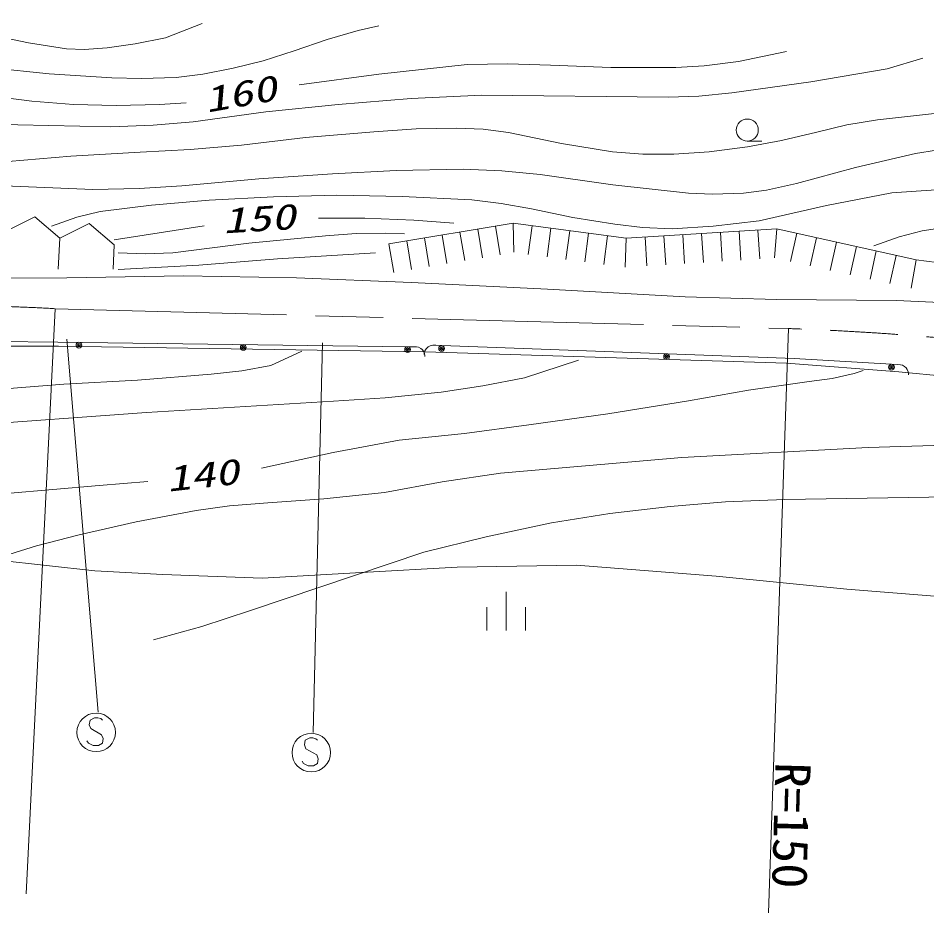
# Model space of a CAD drawing. Units: millimetres, scale not verified. Extents: x 40000 to 680000, y 20000 to 380000.
# Drawn here: x 344514 to 391607, y 254669 to 301070 of the extents above; entities that cross this region are included whole.
import ezdxf
from ezdxf.enums import TextEntityAlignment as Align

# ---------------------------------------------------------------- set-up
doc = ezdxf.new("R2010")
doc.units = ezdxf.units.MM
doc.header["$LTSCALE"] = 1000
doc.linetypes.add('CHAIN', pattern=[18.5, 12, -1.5, 3.5, -1.5])
for name, color, linetype, lineweight in [('M-BGD', 7, 'Continuous', 13), ('M-BGD-EXST', 7, 'Continuous', 13), ('M-BMK', 2, 'CHAIN', 13), ('M-STR-HTXT', 7, 'Continuous', 13)]:
    doc.layers.add(name, color=color, linetype=linetype, lineweight=lineweight)
doc.styles.add('ＭＳ ゴシック', font='')
doc.styles.get('ＭＳ ゴシック').set_extended_font_data('MS Gothic')

msp = doc.modelspace()

# ---------------------------------------------------------------- linework, layer by layer
at = {"layer": 'M-BGD'}
for p, q in [((382303, 294696), (383053, 294696)), ((343855, 289997), (345378, 290767)), ((345378, 290767), (346674, 289657)), ((346674, 289657), (348198, 290426)), ((348198, 290426), (349494, 289316)), ((349485, 289577), (354160, 290302)), ((363731, 289364), (370173, 290430)), ((368332, 290126), (368577, 288646)), ((369252, 290278), (369497, 288798)), ((370173, 290430), (376033, 289655)), ((370173, 290430), (370197, 288930)), ((371149, 290301), (370953, 288814)), ((372126, 290172), (371930, 288685)), ((376033, 289655), (383831, 290139)), ((383831, 290139), (383715, 288644)), ((383831, 290139), (391048, 288541)), ((346674, 289657), (346588, 288057)), ((365571, 289669), (365816, 288189)), ((366491, 289821), (366736, 288341)), ((367412, 289973), (367657, 288493)), ((373103, 290042), (372906, 288555)), ((374080, 289913), (373883, 288426)), ((375057, 289784), (374860, 288297)), ((376033, 289655), (375981, 288156)), ((377008, 289716), (377101, 288218)), ((377983, 289776), (378076, 288279)), ((378958, 289837), (379051, 288340)), ((379932, 289897), (380025, 288400)), ((380907, 289958), (381000, 288461)), ((381882, 290018), (381975, 288521)), ((382857, 290079), (382950, 288582)), ((384862, 289911), (384538, 288446)), ((385893, 289683), (385569, 288218)), ((349494, 289316), (349445, 288057)), ((363731, 289364), (363975, 287884)), ((364651, 289517), (364896, 288037)), ((386924, 289454), (386600, 287990)), ((387955, 289226), (387631, 287761)), ((388986, 288998), (388662, 287533)), ((390017, 288769), (389693, 287305)), ((391048, 288541), (390787, 287064)), ((391048, 288541), (396861, 287766)), ((340884, 287560), (347042, 287609)), ((347042, 287609), (353080, 287707)), ((353080, 287707), (358942, 287609)), ((358942, 287609), (364903, 287363)), ((364903, 287363), (371947, 287018)), ((371947, 287018), (379090, 286624)), ((379090, 286624), (383820, 286476)), ((383820, 286476), (390027, 286427)), ((390027, 286427), (396135, 286131)), ((340674, 284335), (346575, 284274)), ((346601, 284062), (340697, 284062)), ((346575, 284274), (364702, 284031)), ((365616, 283766), (346601, 284062)), ((364702, 284031), (365002, 284027)), ((365002, 284027), (365162, 284024)), ((365162, 284024), (365261, 284003)), ((365261, 284003), (365381, 283942)), ((365659, 283921), (365763, 284017)), ((365763, 284017), (365865, 284073)), ((365865, 284073), (366006, 284108)), ((366006, 284108), (366166, 284102)), ((366166, 284102), (366466, 284091)), ((366466, 284091), (384735, 283422)), ((365381, 283942), (365460, 283880)), ((365460, 283880), (365519, 283800)), ((365519, 283800), (365577, 283679)), ((365548, 283625), (365551, 283705)), ((365551, 283705), (365595, 283823)), ((365577, 283679), (365596, 283579)), ((365595, 283823), (365659, 283921)), ((365596, 283579), (365595, 283519)), ((384336, 283175), (365616, 283766)), ((390149, 282732), (384336, 283175)), ((384735, 283422), (389784, 283118)), ((389784, 283118), (390084, 283100)), ((390084, 283100), (390243, 283091)), ((390243, 283091), (390342, 283065)), ((390342, 283065), (390458, 282997)), ((394236, 282338), (390149, 282732)), ((390458, 282997), (390534, 282933)), ((390534, 282933), (390589, 282849)), ((390589, 282849), (390642, 282726)), ((390642, 282726), (390656, 282625)), ((390656, 282625), (390652, 282565)), ((341574, 273176), (348486, 272414)), ((367258, 272605), (373452, 272700)), ((373452, 272700), (380694, 272128)), ((348486, 272414), (352012, 272223)), ((352012, 272223), (357157, 272033)), ((357157, 272033), (362303, 272319)), ((362303, 272319), (367258, 272605)), ((380694, 272128), (387460, 271461)), ((369807, 271318), (369807, 269318)), ((387460, 271461), (392224, 271080)), ((368807, 270518), (368807, 269318)), ((370807, 270518), (370807, 269318))]:
    msp.add_line(p, q, dxfattribs=at)
for points in [[(340743, 301070), (342049, 300563), (343467, 300127), (345046, 299785), (347027, 299487), (347927, 299451), (349123, 299533), (350584, 299731), (352151, 300051), (354042, 300791)], [(327555, 300567), (336915, 298236), (339963, 297588), (343038, 297042), (345221, 296763), (347385, 296592), (349585, 296533), (351835, 296584), (353219, 296674)], [(333422, 300679), (335919, 299952), (338465, 299316), (340747, 298856), (343119, 298487), (346119, 298188), (349365, 297975), (350899, 297933), (352698, 297996), (354091, 298168), (355663, 298472), (357217, 298859), (358824, 299371), (360522, 299969), (362136, 300435), (363207, 300679)], [(359075, 297606), (363213, 298161), (367785, 298662), (369899, 298694), (372100, 298625), (375225, 298518), (378604, 298512), (380067, 298601), (381853, 298823), (384330, 299338)], [(339658, 295646), (349311, 295432), (351510, 295514), (353580, 295696), (357346, 296204), (361094, 296599), (364883, 296901), (368542, 297080), (378198, 296977), (379796, 297027), (381498, 297191), (385600, 297764), (389553, 298436), (391395, 299003)], [(344001, 293638), (347243, 293917), (350837, 294117), (353431, 294250), (356091, 294488), (359406, 294873), (362953, 295180), (365148, 295331), (367211, 295371), (368611, 295306), (369934, 295143), (372676, 294578), (375314, 294135), (376891, 294020), (378492, 294017), (380324, 294141), (382311, 294391), (384081, 294718), (385905, 295162), (387460, 295534), (389055, 295801), (392001, 296133)], [(338803, 292576), (348384, 292185), (350784, 292228), (352998, 292369), (356980, 292745), (360797, 293002), (364097, 293174), (367584, 293244), (369582, 293157), (371574, 292968), (375336, 292433), (379253, 291994), (380502, 291945), (382101, 291998), (383293, 292157), (384858, 292495), (387918, 293321), (391021, 294053), (393195, 294399)], [(346239, 290285), (347563, 290745), (348761, 291042), (351428, 291369), (354418, 291623), (357743, 291807), (361025, 291884), (364424, 291822), (368019, 291646), (369541, 291466), (371113, 291175), (373269, 290732), (375442, 290392), (376876, 290214), (378412, 290138), (380532, 290285), (382917, 290560), (386407, 291356), (389787, 292005), (393089, 292241)], [(360076, 290695), (362477, 290697), (365013, 290592), (367101, 290434)], [(388852, 289268), (390176, 289726), (391371, 290034), (392951, 290280), (394552, 290424), (397889, 290674), (401209, 290819), (404210, 290819), (407107, 290713), (408496, 290554), (409838, 290293), (411596, 289901), (413439, 289605), (416247, 289277), (419087, 289056), (420129, 289074)], [(349699, 288891), (351099, 288848), (352524, 288907), (356468, 289393), (360449, 289776), (362026, 289899), (363557, 289915), (364530, 289877)], [(349699, 288034), (353883, 288265), (357960, 288594), (363029, 288891)], [(295484, 264824), (296620, 266707), (297948, 268674), (298766, 269577), (299889, 270646), (301216, 271867), (302465, 272869), (303482, 273515), (304556, 274060), (305594, 274465), (306747, 274797), (316029, 276758), (325318, 279122), (329362, 280047), (333308, 280841), (335087, 281112), (337275, 281325), (346876, 282086), (350700, 282299), (354519, 282611), (356112, 282783), (357611, 283056), (359217, 283794)], [(309077, 268361), (310359, 269625), (311834, 270920), (313278, 271997), (314745, 272960), (316642, 274075), (318472, 275035), (319750, 275600), (321257, 276138), (323791, 276867), (326703, 277587), (329489, 278235), (332388, 278797), (336888, 279394), (341637, 279919), (351163, 280621), (360855, 281213), (363540, 281381), (366439, 281673), (368601, 281993), (370761, 282420), (373558, 283339)], [(357121, 277737), (360837, 278546), (364260, 279192), (367643, 279530), (370987, 279976), (375066, 280543), (379257, 281229), (382370, 281778), (385512, 282228), (386705, 282378), (387848, 282648), (388308, 282803)], [(336192, 269474), (338254, 270702), (340208, 271750), (341663, 272416), (343177, 272995), (345470, 273706), (347667, 274281), (350629, 274949), (353745, 275540), (355466, 275777), (357459, 275939), (360361, 276138), (363497, 276467), (366485, 277019), (369512, 277470), (378910, 278284), (388559, 278808), (392529, 278921), (396719, 279144), (399339, 279464), (402192, 279920), (405362, 280696)], [(351521, 268822), (354025, 269527), (356562, 270347), (365546, 273377), (368777, 274177), (372163, 274904), (375180, 275372), (378308, 275750), (381170, 275977), (384249, 276109), (393857, 276258), (403504, 276677), (408103, 276763), (412621, 276952), (419570, 277402)], [(318836, 268056), (319661, 268933), (320679, 269837), (321842, 270616), (323034, 271294), (324452, 272043), (325988, 272722), (328268, 273473), (330722, 274169), (334862, 275131), (339098, 275994), (348706, 276835), (351234, 277034)]]:
    msp.add_lwpolyline(points, dxfattribs=at)
for centre, radius in [((382303, 295266), 570), ((347666, 284109), 150), ((347666, 284109), 90), ((347666, 284109), 30), ((356183, 283995), 150), ((356183, 283995), 90), ((356183, 283995), 30), ((364700, 283881), 150), ((364700, 283881), 90), ((366460, 283942), 150), ((366460, 283942), 90), ((366460, 283942), 30), ((364700, 283881), 30), ((378122, 283514), 150), ((378122, 283514), 90), ((378122, 283514), 30), ((389775, 282968), 150), ((389775, 282968), 90), ((389775, 282968), 30)]:
    msp.add_circle(centre, radius, dxfattribs=at)
at = {"layer": 'M-BGD-EXST'}
for p, q in [((348653, 265077), (347033, 284421)), ((360278, 284230), (359802, 264028)), ((348237, 264668), (348197, 264428)), ((348477, 264788), (348237, 264668)), ((348637, 264788), (348477, 264788)), ((348797, 264748), (348637, 264788)), ((348877, 264668), (348797, 264748)), ((348197, 264428), (348277, 264228)), ((348277, 264228), (348837, 263908)), ((348837, 263908), (348917, 263708)), ((359626, 263740), (359386, 263620)), ((359786, 263740), (359626, 263740)), ((359946, 263700), (359786, 263740)), ((348157, 263468), (348077, 263588)), ((348397, 263348), (348157, 263468)), ((348677, 263348), (348397, 263348)), ((348877, 263468), (348677, 263348)), ((348917, 263708), (348877, 263468)), ((359386, 263620), (359346, 263380)), ((359346, 263380), (359426, 263180)), ((360026, 263620), (359946, 263700)), ((359426, 263180), (359986, 262860)), ((359986, 262860), (360066, 262660)), ((359306, 262420), (359226, 262540)), ((359546, 262300), (359306, 262420)), ((360026, 262420), (359826, 262300)), ((360066, 262660), (360026, 262420)), ((359826, 262300), (359546, 262300))]:
    msp.add_line(p, q, dxfattribs=at)
for centre in [(348557, 264028), (359706, 262980)]:
    msp.add_circle(centre, 1000, dxfattribs=at)
at = {"layer": 'M-BMK'}
msp.add_line((346433, 286003), (384431, 284972), dxfattribs=at)
for centre, radius, start, end in [((339779, 166188), 120000, 86.82112, 97.29825), ((379135, 135066), 150000, 73.58528, 87.97671)]:
    msp.add_arc(centre, radius, start, end, dxfattribs=at)
at = {"layer": 'M-STR-HTXT'}
for p, q in [((344928, 255660), (346433, 286003)), ((384431, 284972), (383401, 254669))]:
    msp.add_line(p, q, dxfattribs=at)

# ---------------------------------------------------------------- texts
at = {"layer": 'M-BGD', "style": 'ＭＳ ゴシック', "oblique": 15, "width": 1.4}
for s, rotation, p in [('160', 10.1, (354362, 295776)), ('150', 3.5, (355179, 289511)), ('140', 6.3, (352310, 276115))]:
    msp.add_text(s, height=1320, rotation=rotation, dxfattribs=at).set_placement(p, align=Align.BOTTOM_LEFT)
at = {"layer": 'M-STR-HTXT', "style": 'ＭＳ ゴシック', "width": 1.05}
msp.add_text('R=150', height=1833, rotation=268.5, dxfattribs=at).set_placement((383210, 262513), align=Align.BOTTOM_LEFT)

doc.saveas('drawing.dxf')
